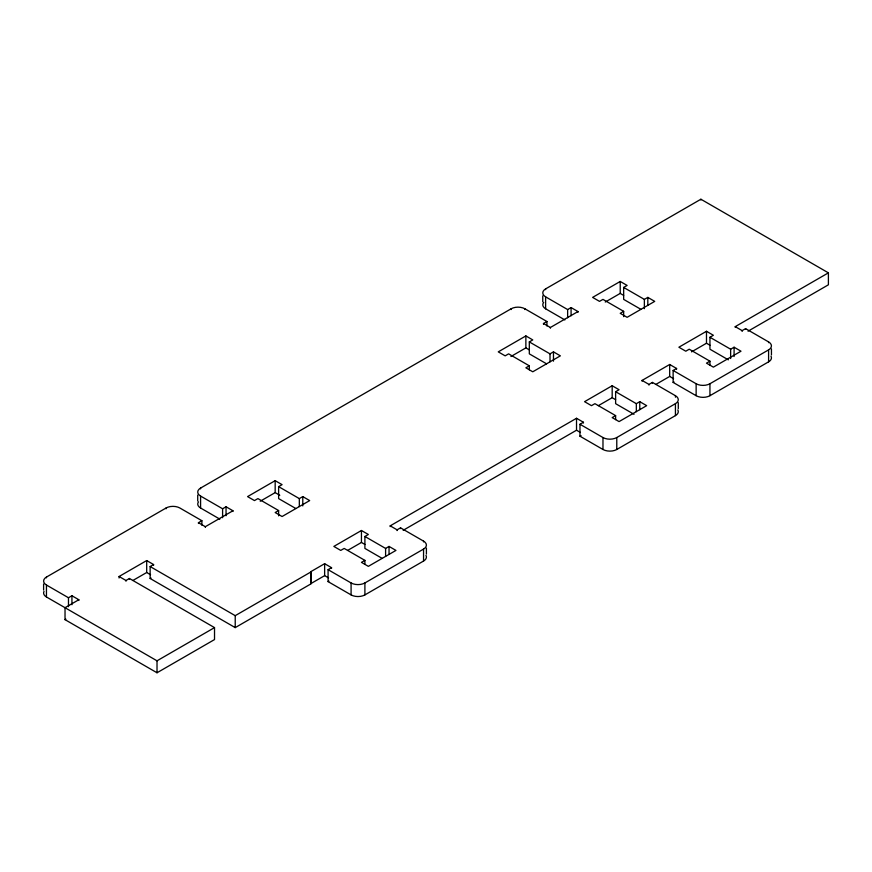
<?xml version="1.0" encoding="UTF-8"?>
<svg xmlns="http://www.w3.org/2000/svg" width="872" height="872" viewBox="0 0 872 872"><rect width="100%" height="100%" fill="white"/><g stroke="black" fill="none" stroke-linecap="round" stroke-linejoin="round"><path stroke-width="1.31" d="M78.829 600.481L78.829 599.74L65.029 607.708L65.029 619.654L157.015 672.77L214.523 639.568L214.523 627.611L157.015 660.812L46.456 596.982L46.456 585.036A9.755 5.635 0 0 1 46.456 577.068L166.072 508.005A9.755 5.635 0 0 1 179.796 507.962L201.89 520.715L201.89 525.206M200.582 488.832L200.582 488.08L511.112 308.797A9.755 5.635 0 0 1 524.911 308.797L546.94 321.506L546.94 325.997M545.621 289.624L545.621 288.883L700.892 199.23L828.4 272.849L828.4 284.806L748.045 331.197M46.456 585.036L68.474 597.745L71.929 595.75L78.829 599.74M198.445 523.462L198.445 522.71L201.89 520.715M200.582 488.08A9.755 5.635 0 0 0 200.582 496.059L222.6 508.768L226.044 506.774L232.944 510.763L232.944 511.504M543.485 324.253L543.485 323.501L546.94 321.506M545.621 288.883A9.755 5.635 0 0 0 545.621 296.851L567.639 309.56L571.084 307.565L577.983 311.555L577.983 312.296M295.88 508.55L278.626 498.599L278.626 486.641L282.081 484.647L275.171 480.668L247.572 496.604L254.471 500.583L257.927 498.599L278.626 510.545L278.626 515.853M546.57 363.82L529.315 353.858L529.315 341.911L532.77 339.917L525.87 335.927L498.261 351.863L505.161 355.852L508.616 353.858L529.315 365.815L529.315 369.793M640.92 309.342L623.665 299.39L623.665 287.433L627.121 285.438L620.221 281.46L592.611 297.396L599.511 301.374L602.966 299.39L623.665 311.337L623.665 316.656M119.083 577.994L119.083 576.501L146.692 560.565L153.592 564.544L153.592 565.296M198.445 522.71L205.345 526.699L232.944 510.763M543.485 323.501L550.385 327.49L577.983 311.555M260.227 501.247L275.171 492.615L279.781 495.274M510.916 356.517L525.87 347.884L529.315 349.879M605.266 302.039L620.221 293.406L623.665 295.401M119.083 576.501L125.982 580.48L129.438 578.485L214.523 627.611M150.137 566.538L235.222 615.665L311.13 571.836L311.13 583.782L235.222 627.611L150.137 578.485L150.137 566.538L153.592 564.544M65.029 619.654L65.891 619.164M132.882 580.48L146.692 572.512L150.573 574.757M150.137 578.485L150.998 577.994M278.626 510.545L275.171 512.54L282.081 516.518L309.68 500.583L302.78 496.604L299.325 498.599L278.626 486.641M529.315 365.815L525.87 367.799L532.77 371.788L560.369 355.852L553.469 351.863L550.014 353.858L529.315 341.911M623.665 311.337L620.221 313.331L627.121 317.31L654.719 301.374L647.82 297.396L644.364 299.39L623.665 287.433M382.143 558.385L364.899 548.423L364.899 536.476L368.344 534.482L361.444 530.492L333.845 546.428L340.745 550.417L344.189 548.423L364.899 560.38L364.899 564.358M634.031 414.287L615.621 403.671L615.621 391.713L619.076 389.719L612.177 385.74L584.567 401.676L591.467 405.654L594.922 403.671L615.621 415.617L615.621 419.606M728.338 359.842L709.939 349.214L709.939 337.268L713.383 335.273L706.484 331.284L678.885 347.22L685.784 351.209L689.229 349.214L709.939 361.172L709.939 365.15M331.545 568.424L331.545 567.683L324.635 563.693L310.835 571.661L310.835 583.619L324.635 575.651L328.526 577.885M347.645 550.417L361.444 542.449L364.899 544.444M390.198 526.59L390.198 525.849L576.523 418.277L583.423 422.255L583.423 423.007M598.377 405.654L612.177 397.687L615.621 399.681M642.075 381.173L642.075 380.421L669.685 364.485L676.585 368.475L676.585 369.216M691.529 351.874L706.484 343.241L709.939 345.236M735.238 327.382L735.238 326.64L828.4 272.849M425.95 555.344A9.755 5.635 0 0 1 423.552 561.045L364.899 594.9A9.755 5.635 0 0 1 351.089 594.9L328.09 581.624L328.09 569.678L331.545 567.683M390.198 525.849L397.098 529.827L400.553 527.843L423.552 541.12A9.755 5.635 0 0 1 423.552 549.088L423.552 561.045M677.827 409.927A9.755 5.635 0 0 1 675.429 415.617L616.777 449.483A9.755 5.635 0 0 1 602.977 449.483L579.967 436.207L579.967 424.25L583.423 422.255M642.075 380.421L648.975 384.41L652.43 382.416L675.429 395.703L675.429 397.196M770.99 356.136A9.755 5.635 0 0 1 768.592 361.836L709.939 395.703A9.755 5.635 0 0 1 696.139 395.703L673.13 382.416L673.13 370.469L676.585 368.475M735.238 326.64L742.137 330.619L745.593 328.635L768.592 341.911A9.755 5.635 0 0 1 768.592 349.879L768.592 361.836M403.169 530.307L576.523 430.223L580.403 432.468M655.875 384.41L669.685 376.442L673.566 378.677M328.09 581.624L328.951 581.123M364.899 560.38L361.444 562.364L368.344 566.353L395.953 550.417L389.043 546.428L385.598 548.423L364.899 536.476M579.967 436.207L581.046 435.586M615.621 415.617L612.177 417.612L619.076 421.59L646.675 405.654L639.776 401.676L636.331 403.671L615.621 391.713M673.13 382.416L673.991 381.914M709.939 361.172L706.484 363.155L713.383 367.145L740.993 351.209L734.093 347.22L730.638 349.214L709.939 337.268M328.09 569.678L351.089 582.954A9.755 5.635 0 0 0 364.899 582.954L423.552 549.088M579.967 424.25L602.977 437.537A9.755 5.635 0 0 0 616.777 437.537L675.429 403.671A9.755 5.635 0 0 0 675.429 395.703M673.13 370.469L696.139 383.745A9.755 5.635 0 0 0 709.939 383.745L768.592 349.879M543.703 302.399A9.755 5.635 0 0 0 545.621 308.797L564.882 319.926M198.456 501.869A9.755 5.635 0 0 0 200.582 508.005L219.842 519.134M771.448 348.887L771.448 354.86M768.592 341.911L768.592 342.663M745.593 328.635L745.593 329.376M742.137 330.619L742.137 331.371M734.093 347.22L734.093 356.517M730.638 349.214L730.638 358.512M709.939 383.745L709.939 395.703M706.484 331.284L706.484 343.241M700.892 199.23L700.892 199.982M696.139 383.745L696.139 395.703M678.285 402.668L678.285 408.652M675.429 403.671L675.429 415.617M669.685 364.485L669.685 376.442M652.43 382.416L652.43 383.168M648.975 384.41L648.975 385.152M647.82 297.396L647.82 305.363M644.364 299.39L644.364 308.677M639.776 401.676L639.776 409.644M636.331 403.671L636.331 411.639M620.221 281.46L620.221 293.406M616.777 437.537L616.777 449.483M612.177 385.74L612.177 397.687M602.977 437.537L602.977 449.483M576.523 418.277L576.523 430.223M571.084 307.565L571.084 315.784M567.639 309.56L567.639 317.779M553.469 351.863L553.469 361.161M550.385 327.49L550.385 328.232M550.014 353.858L550.014 361.826M545.621 296.851L545.621 308.797M542.755 295.848L542.755 301.821M525.87 335.927L525.87 347.884M524.911 308.797L524.911 309.549M511.112 308.797L511.112 309.549M426.408 548.096L426.408 554.069M423.552 541.12L423.552 541.872M400.553 527.843L400.553 528.585M397.098 529.827L397.098 530.579M389.043 546.428L389.043 554.396M385.598 548.423L385.598 556.39M364.899 582.954L364.899 594.9M361.444 530.492L361.444 542.449M351.089 582.954L351.089 594.9M324.635 563.693L324.635 575.651M302.78 496.604L302.78 505.902M299.325 498.599L299.325 506.567M275.171 480.668L275.171 492.615M235.222 615.665L235.222 627.611M226.044 506.774L226.044 515.734M222.6 508.768L222.6 517.728M219.145 518.731L219.145 519.472M205.345 526.699L205.345 527.44M200.582 496.059L200.582 508.005M197.715 495.056L197.715 501.029M166.072 508.005L166.072 508.758M157.015 660.812L157.015 672.77M146.692 560.565L146.692 572.512M129.438 578.485L129.438 579.237M125.982 580.48L125.982 581.232M71.929 595.75L71.929 604.721M68.474 597.745L68.474 606.705M46.456 577.068L46.456 577.809M43.6 584.033L43.6 590.017M46.456 596.982A9.755 5.635 0 0 1 44.058 591.292"/></g></svg>
